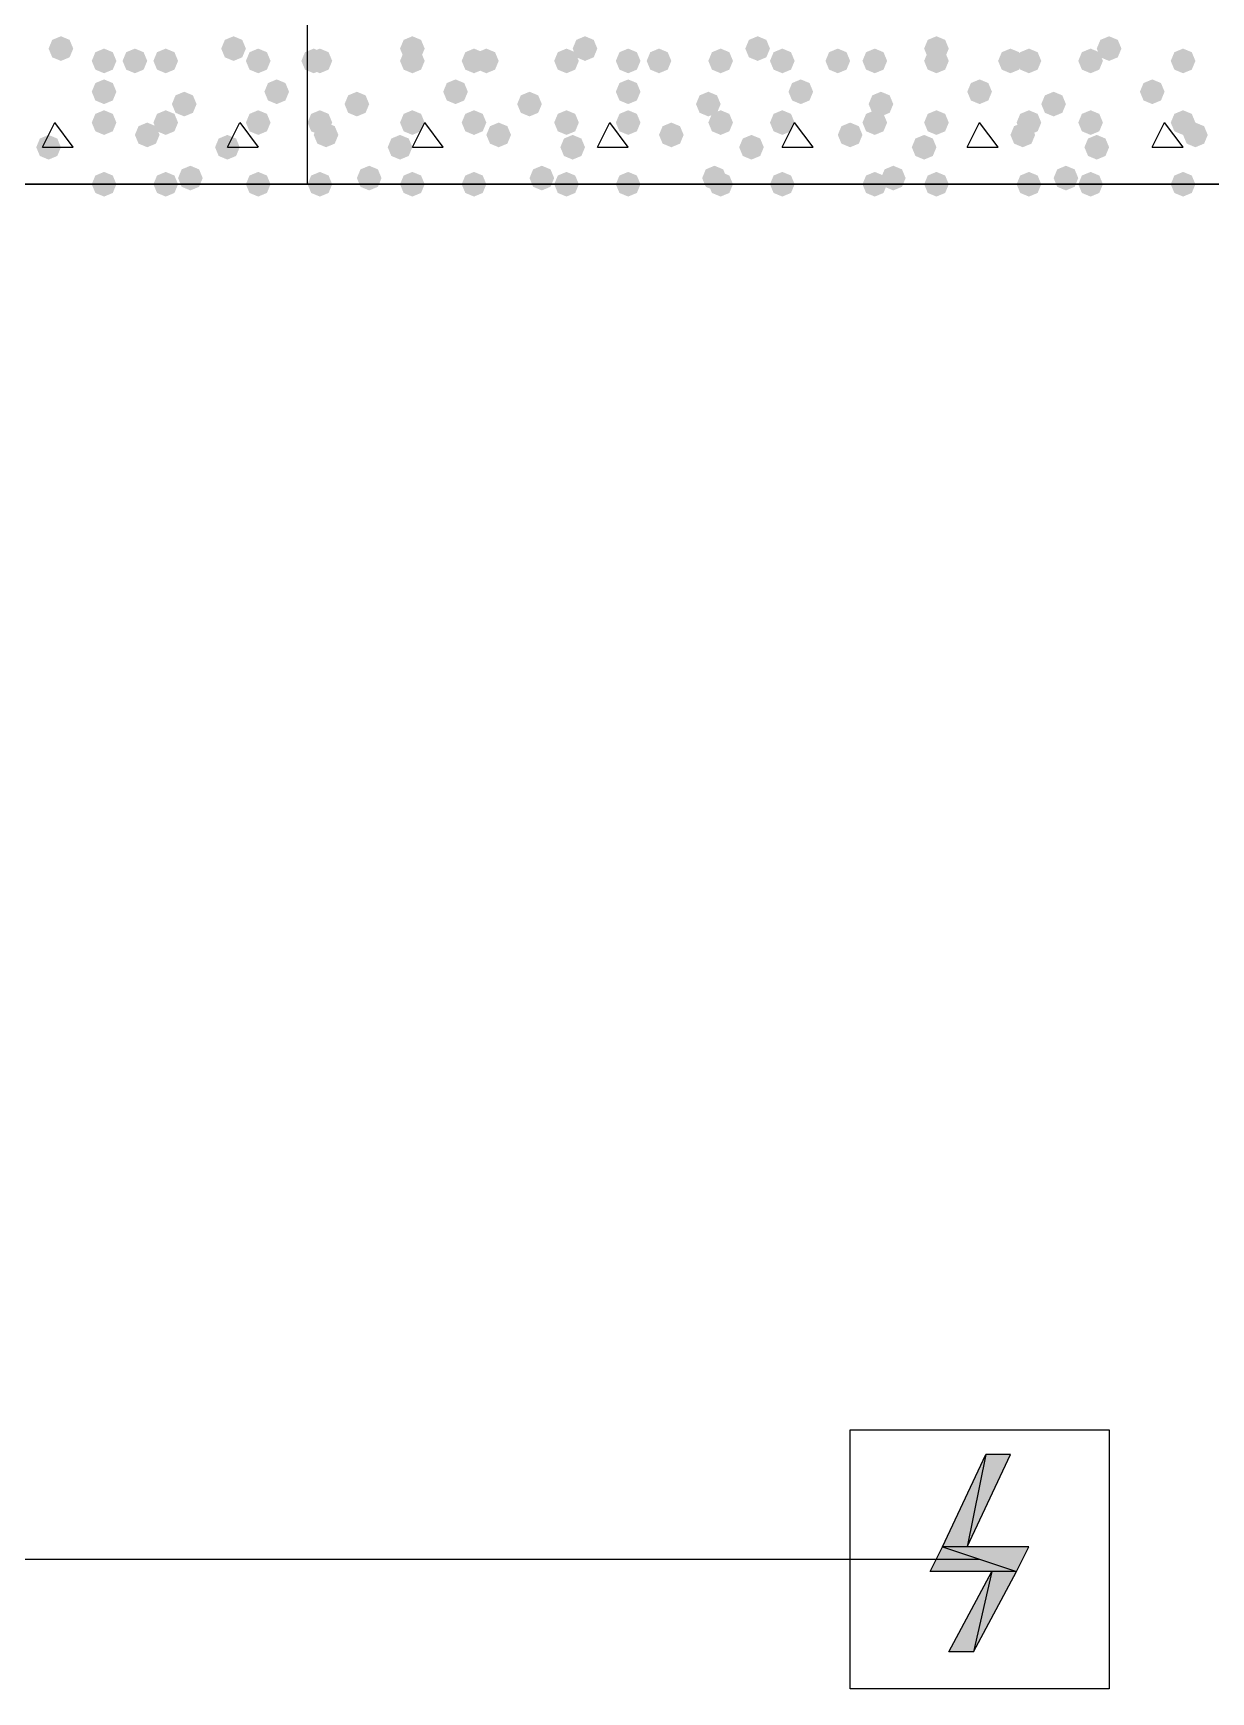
# Model space of a CAD drawing. Header units: millimetres. Extents: x 0 to 420, y 0 to 297.
# Drawn here: x 364.55 to 372.64, y 137.77 to 149.16 of the extents above; entities that cross this region are included whole.
import ezdxf

# ---------------------------------------------------------------- set-up
doc = ezdxf.new("R2010")
doc.units = ezdxf.units.MM
doc.layers.get('0').update_dxf_attribs({"linetype": 'CONTINUOUS'})

msp = doc.modelspace()

# ---------------------------------------------------------------- hatches: boundary and pattern name
at = {"true_color": 0x000007}
for points in [[(364.828667, 149.055667), (364.803796, 148.995871), (364.744, 148.971), (364.684204, 148.995871), (364.659333, 149.055667), (364.684204, 149.115462), (364.744, 149.140333), (364.803796, 149.115463)], [(366.014, 149.055667), (365.989129, 148.995871), (365.929333, 148.971), (365.869537, 148.995871), (365.844667, 149.055667), (365.869537, 149.115462), (365.929333, 149.140333), (365.989129, 149.115463)], [(365.125, 148.971), (365.100129, 148.911204), (365.040333, 148.886333), (364.980537, 148.911204), (364.955667, 148.971), (364.980537, 149.030796), (365.040333, 149.055667), (365.100129, 149.030796)], [(365.336667, 148.971), (365.311796, 148.911204), (365.252, 148.886333), (365.192204, 148.911204), (365.167333, 148.971), (365.192204, 149.030796), (365.252, 149.055667), (365.311796, 149.030796)], [(365.548333, 148.971), (365.523462, 148.911204), (365.463667, 148.886333), (365.403871, 148.911204), (365.379, 148.971), (365.403871, 149.030796), (365.463667, 149.055667), (365.523462, 149.030796)], [(366.183333, 148.971), (366.158462, 148.911204), (366.098667, 148.886333), (366.038871, 148.911204), (366.014, 148.971), (366.038871, 149.030796), (366.098667, 149.055667), (366.158462, 149.030796)], [(365.125, 148.759333), (365.100129, 148.699537), (365.040333, 148.674667), (364.980537, 148.699537), (364.955667, 148.759333), (364.980537, 148.819129), (365.040333, 148.844), (365.100129, 148.819129)], [(366.310333, 148.759333), (366.285462, 148.699537), (366.225667, 148.674667), (366.165871, 148.699537), (366.141, 148.759333), (366.165871, 148.819129), (366.225667, 148.844), (366.285462, 148.819129)], [(365.675333, 148.674667), (365.650463, 148.614871), (365.590667, 148.59), (365.530871, 148.614871), (365.506, 148.674667), (365.530871, 148.734462), (365.590667, 148.759333), (365.650462, 148.734463)], [(365.125, 148.547667), (365.100129, 148.487871), (365.040333, 148.463), (364.980537, 148.487871), (364.955667, 148.547667), (364.980537, 148.607462), (365.040333, 148.632333), (365.100129, 148.607463)], [(365.548333, 148.547667), (365.523462, 148.487871), (365.463667, 148.463), (365.403871, 148.487871), (365.379, 148.547667), (365.403871, 148.607462), (365.463667, 148.632333), (365.523462, 148.607463)], [(366.183333, 148.547667), (366.158462, 148.487871), (366.098667, 148.463), (366.038871, 148.487871), (366.014, 148.547667), (366.038871, 148.607462), (366.098667, 148.632333), (366.158462, 148.607463)], [(365.421333, 148.463), (365.396462, 148.403204), (365.336667, 148.378333), (365.276871, 148.403204), (365.252, 148.463), (365.276871, 148.522796), (365.336667, 148.547667), (365.396462, 148.522796)], [(364.744, 148.378333), (364.719129, 148.318537), (364.659333, 148.293667), (364.599538, 148.318537), (364.574667, 148.378333), (364.599537, 148.438129), (364.659333, 148.463), (364.719129, 148.438129)], [(365.971667, 148.378333), (365.946796, 148.318537), (365.887, 148.293667), (365.827204, 148.318537), (365.802333, 148.378333), (365.827204, 148.438129), (365.887, 148.463), (365.946796, 148.438129)], [(365.125, 148.124333), (365.100129, 148.064537), (365.040333, 148.039667), (364.980537, 148.064537), (364.955667, 148.124333), (364.980537, 148.184129), (365.040333, 148.209), (365.100129, 148.184129)], [(365.548333, 148.124333), (365.523462, 148.064537), (365.463667, 148.039667), (365.403871, 148.064537), (365.379, 148.124333), (365.403871, 148.184129), (365.463667, 148.209), (365.523462, 148.184129)], [(365.717667, 148.166667), (365.692796, 148.106871), (365.633, 148.082), (365.573204, 148.106871), (365.548333, 148.166667), (365.573204, 148.226462), (365.633, 148.251333), (365.692796, 148.226463)], [(366.183333, 148.124333), (366.158462, 148.064537), (366.098667, 148.039667), (366.038871, 148.064537), (366.014, 148.124333), (366.038871, 148.184129), (366.098667, 148.209), (366.158462, 148.184129)]]:
    msp.add_hatch(color=0, dxfattribs=at).paths.add_polyline_path(points, flags=0)
at = {"true_color": 0x000008}
for points in [[(367.241667, 149.055667), (367.216796, 148.995871), (367.157, 148.971), (367.097204, 148.995871), (367.072333, 149.055667), (367.097204, 149.115462), (367.157, 149.140333), (367.216796, 149.115463)], [(368.427, 149.055667), (368.402129, 148.995871), (368.342333, 148.971), (368.282537, 148.995871), (368.257667, 149.055667), (368.282537, 149.115462), (368.342333, 149.140333), (368.402129, 149.115463)], [(369.612333, 149.055667), (369.587462, 148.995871), (369.527667, 148.971), (369.467871, 148.995871), (369.443, 149.055667), (369.467871, 149.115462), (369.527667, 149.140333), (369.587462, 149.115463)], [(370.84, 149.055667), (370.815129, 148.995871), (370.755333, 148.971), (370.695538, 148.995871), (370.670667, 149.055667), (370.695537, 149.115462), (370.755333, 149.140333), (370.815129, 149.115463)], [(372.025333, 149.055667), (372.000463, 148.995871), (371.940667, 148.971), (371.880871, 148.995871), (371.856, 149.055667), (371.880871, 149.115462), (371.940667, 149.140333), (372.000462, 149.115463)], [(366.564333, 148.971), (366.539462, 148.911204), (366.479667, 148.886333), (366.419871, 148.911204), (366.395, 148.971), (366.419871, 149.030796), (366.479667, 149.055667), (366.539462, 149.030796)], [(366.606667, 148.971), (366.581796, 148.911204), (366.522, 148.886333), (366.462204, 148.911204), (366.437333, 148.971), (366.462204, 149.030796), (366.522, 149.055667), (366.581796, 149.030796)], [(367.241667, 148.971), (367.216796, 148.911204), (367.157, 148.886333), (367.097204, 148.911204), (367.072333, 148.971), (367.097204, 149.030796), (367.157, 149.055667), (367.216796, 149.030796)], [(367.665, 148.971), (367.640129, 148.911204), (367.580333, 148.886333), (367.520538, 148.911204), (367.495667, 148.971), (367.520537, 149.030796), (367.580333, 149.055667), (367.640129, 149.030796)], [(367.749667, 148.971), (367.724796, 148.911204), (367.665, 148.886333), (367.605204, 148.911204), (367.580333, 148.971), (367.605204, 149.030796), (367.665, 149.055667), (367.724796, 149.030796)], [(368.3, 148.971), (368.275129, 148.911204), (368.215333, 148.886333), (368.155538, 148.911204), (368.130667, 148.971), (368.155537, 149.030796), (368.215333, 149.055667), (368.275129, 149.030796)], [(368.723333, 148.971), (368.698463, 148.911204), (368.638667, 148.886333), (368.578871, 148.911204), (368.554, 148.971), (368.578871, 149.030796), (368.638667, 149.055667), (368.698462, 149.030796)], [(368.935, 148.971), (368.910129, 148.911204), (368.850333, 148.886333), (368.790538, 148.911204), (368.765667, 148.971), (368.790537, 149.030796), (368.850333, 149.055667), (368.910129, 149.030796)], [(369.358333, 148.971), (369.333463, 148.911204), (369.273667, 148.886333), (369.213871, 148.911204), (369.189, 148.971), (369.213871, 149.030796), (369.273667, 149.055667), (369.333462, 149.030796)], [(369.781667, 148.971), (369.756796, 148.911204), (369.697, 148.886333), (369.637204, 148.911204), (369.612333, 148.971), (369.637204, 149.030796), (369.697, 149.055667), (369.756796, 149.030796)], [(370.162667, 148.971), (370.137796, 148.911204), (370.078, 148.886333), (370.018204, 148.911204), (369.993333, 148.971), (370.018204, 149.030796), (370.078, 149.055667), (370.137796, 149.030796)], [(370.416667, 148.971), (370.391796, 148.911204), (370.332, 148.886333), (370.272204, 148.911204), (370.247333, 148.971), (370.272204, 149.030796), (370.332, 149.055667), (370.391796, 149.030796)], [(370.84, 148.971), (370.815129, 148.911204), (370.755333, 148.886333), (370.695538, 148.911204), (370.670667, 148.971), (370.695537, 149.030796), (370.755333, 149.055667), (370.815129, 149.030796)], [(371.348, 148.971), (371.323129, 148.911204), (371.263333, 148.886333), (371.203538, 148.911204), (371.178667, 148.971), (371.203537, 149.030796), (371.263333, 149.055667), (371.323129, 149.030796)], [(371.475, 148.971), (371.450129, 148.911204), (371.390333, 148.886333), (371.330537, 148.911204), (371.305667, 148.971), (371.330537, 149.030796), (371.390333, 149.055667), (371.450129, 149.030796)], [(371.898333, 148.971), (371.873462, 148.911204), (371.813667, 148.886333), (371.753871, 148.911204), (371.729, 148.971), (371.753871, 149.030796), (371.813667, 149.055667), (371.873462, 149.030796)], [(372.533333, 148.971), (372.508462, 148.911204), (372.448667, 148.886333), (372.388871, 148.911204), (372.364, 148.971), (372.388871, 149.030796), (372.448667, 149.055667), (372.508462, 149.030796)], [(372.533333, 148.971), (372.508462, 148.911204), (372.448667, 148.886333), (372.388871, 148.911204), (372.364, 148.971), (372.388871, 149.030796), (372.448667, 149.055667), (372.508462, 149.030796)], [(367.538, 148.759333), (367.513129, 148.699537), (367.453333, 148.674667), (367.393537, 148.699537), (367.368667, 148.759333), (367.393537, 148.819129), (367.453333, 148.844), (367.513129, 148.819129)], [(368.723333, 148.759333), (368.698463, 148.699537), (368.638667, 148.674667), (368.578871, 148.699537), (368.554, 148.759333), (368.578871, 148.819129), (368.638667, 148.844), (368.698462, 148.819129)], [(369.908667, 148.759333), (369.883796, 148.699537), (369.824, 148.674667), (369.764204, 148.699537), (369.739333, 148.759333), (369.764204, 148.819129), (369.824, 148.844), (369.883796, 148.819129)], [(371.136333, 148.759333), (371.111462, 148.699537), (371.051667, 148.674667), (370.991871, 148.699537), (370.967, 148.759333), (370.991871, 148.819129), (371.051667, 148.844), (371.111462, 148.819129)], [(372.321667, 148.759333), (372.296796, 148.699537), (372.237, 148.674667), (372.177204, 148.699537), (372.152333, 148.759333), (372.177204, 148.819129), (372.237, 148.844), (372.296796, 148.819129)], [(366.860667, 148.674667), (366.835796, 148.614871), (366.776, 148.59), (366.716204, 148.614871), (366.691333, 148.674667), (366.716204, 148.734462), (366.776, 148.759333), (366.835796, 148.734463)], [(368.046, 148.674667), (368.021129, 148.614871), (367.961333, 148.59), (367.901538, 148.614871), (367.876667, 148.674667), (367.901537, 148.734462), (367.961333, 148.759333), (368.021129, 148.734463)], [(369.273667, 148.674667), (369.248796, 148.614871), (369.189, 148.59), (369.129204, 148.614871), (369.104333, 148.674667), (369.129204, 148.734462), (369.189, 148.759333), (369.248796, 148.734463)], [(370.459, 148.674667), (370.434129, 148.614871), (370.374333, 148.59), (370.314537, 148.614871), (370.289667, 148.674667), (370.314537, 148.734462), (370.374333, 148.759333), (370.434129, 148.734463)], [(371.644333, 148.674667), (371.619462, 148.614871), (371.559667, 148.59), (371.499871, 148.614871), (371.475, 148.674667), (371.499871, 148.734462), (371.559667, 148.759333), (371.619462, 148.734463)], [(366.606667, 148.547667), (366.581796, 148.487871), (366.522, 148.463), (366.462204, 148.487871), (366.437333, 148.547667), (366.462204, 148.607462), (366.522, 148.632333), (366.581796, 148.607463)], [(367.241667, 148.547667), (367.216796, 148.487871), (367.157, 148.463), (367.097204, 148.487871), (367.072333, 148.547667), (367.097204, 148.607462), (367.157, 148.632333), (367.216796, 148.607463)], [(367.665, 148.547667), (367.640129, 148.487871), (367.580333, 148.463), (367.520538, 148.487871), (367.495667, 148.547667), (367.520537, 148.607462), (367.580333, 148.632333), (367.640129, 148.607463)], [(368.3, 148.547667), (368.275129, 148.487871), (368.215333, 148.463), (368.155538, 148.487871), (368.130667, 148.547667), (368.155537, 148.607462), (368.215333, 148.632333), (368.275129, 148.607463)], [(368.723333, 148.547667), (368.698463, 148.487871), (368.638667, 148.463), (368.578871, 148.487871), (368.554, 148.547667), (368.578871, 148.607462), (368.638667, 148.632333), (368.698462, 148.607463)], [(369.358333, 148.547667), (369.333463, 148.487871), (369.273667, 148.463), (369.213871, 148.487871), (369.189, 148.547667), (369.213871, 148.607462), (369.273667, 148.632333), (369.333462, 148.607463)], [(369.781667, 148.547667), (369.756796, 148.487871), (369.697, 148.463), (369.637204, 148.487871), (369.612333, 148.547667), (369.637204, 148.607462), (369.697, 148.632333), (369.756796, 148.607463)], [(370.416667, 148.547667), (370.391796, 148.487871), (370.332, 148.463), (370.272204, 148.487871), (370.247333, 148.547667), (370.272204, 148.607462), (370.332, 148.632333), (370.391796, 148.607463)], [(370.84, 148.547667), (370.815129, 148.487871), (370.755333, 148.463), (370.695538, 148.487871), (370.670667, 148.547667), (370.695537, 148.607462), (370.755333, 148.632333), (370.815129, 148.607463)], [(371.475, 148.547667), (371.450129, 148.487871), (371.390333, 148.463), (371.330537, 148.487871), (371.305667, 148.547667), (371.330537, 148.607462), (371.390333, 148.632333), (371.450129, 148.607463)], [(371.898333, 148.547667), (371.873462, 148.487871), (371.813667, 148.463), (371.753871, 148.487871), (371.729, 148.547667), (371.753871, 148.607462), (371.813667, 148.632333), (371.873462, 148.607463)], [(372.533333, 148.547667), (372.508462, 148.487871), (372.448667, 148.463), (372.388871, 148.487871), (372.364, 148.547667), (372.388871, 148.607462), (372.448667, 148.632333), (372.508462, 148.607463)], [(366.649, 148.463), (366.624129, 148.403204), (366.564333, 148.378333), (366.504537, 148.403204), (366.479667, 148.463), (366.504537, 148.522796), (366.564333, 148.547667), (366.624129, 148.522796)], [(367.834333, 148.463), (367.809463, 148.403204), (367.749667, 148.378333), (367.689871, 148.403204), (367.665, 148.463), (367.689871, 148.522796), (367.749667, 148.547667), (367.809462, 148.522796)], [(369.019667, 148.463), (368.994796, 148.403204), (368.935, 148.378333), (368.875204, 148.403204), (368.850333, 148.463), (368.875204, 148.522796), (368.935, 148.547667), (368.994796, 148.522796)], [(370.247333, 148.463), (370.222462, 148.403204), (370.162667, 148.378333), (370.102871, 148.403204), (370.078, 148.463), (370.102871, 148.522796), (370.162667, 148.547667), (370.222462, 148.522796)], [(371.432667, 148.463), (371.407796, 148.403204), (371.348, 148.378333), (371.288204, 148.403204), (371.263333, 148.463), (371.288204, 148.522796), (371.348, 148.547667), (371.407796, 148.522796)], [(372.618, 148.463), (372.593129, 148.403204), (372.533333, 148.378333), (372.473538, 148.403204), (372.448667, 148.463), (372.473537, 148.522796), (372.533333, 148.547667), (372.593129, 148.522796)], [(367.157, 148.378333), (367.132129, 148.318537), (367.072333, 148.293667), (367.012538, 148.318537), (366.987667, 148.378333), (367.012537, 148.438129), (367.072333, 148.463), (367.132129, 148.438129)], [(368.342333, 148.378333), (368.317462, 148.318537), (368.257667, 148.293667), (368.197871, 148.318537), (368.173, 148.378333), (368.197871, 148.438129), (368.257667, 148.463), (368.317462, 148.438129)], [(369.57, 148.378333), (369.545129, 148.318537), (369.485333, 148.293667), (369.425538, 148.318537), (369.400667, 148.378333), (369.425537, 148.438129), (369.485333, 148.463), (369.545129, 148.438129)], [(370.755333, 148.378333), (370.730462, 148.318537), (370.670667, 148.293667), (370.610871, 148.318537), (370.586, 148.378333), (370.610871, 148.438129), (370.670667, 148.463), (370.730462, 148.438129)], [(371.940667, 148.378333), (371.915796, 148.318537), (371.856, 148.293667), (371.796204, 148.318537), (371.771333, 148.378333), (371.796204, 148.438129), (371.856, 148.463), (371.915796, 148.438129)], [(366.606667, 148.124333), (366.581796, 148.064537), (366.522, 148.039667), (366.462204, 148.064537), (366.437333, 148.124333), (366.462204, 148.184129), (366.522, 148.209), (366.581796, 148.184129)], [(366.945333, 148.166667), (366.920462, 148.106871), (366.860667, 148.082), (366.800871, 148.106871), (366.776, 148.166667), (366.800871, 148.226462), (366.860667, 148.251333), (366.920462, 148.226463)], [(367.241667, 148.124333), (367.216796, 148.064537), (367.157, 148.039667), (367.097204, 148.064537), (367.072333, 148.124333), (367.097204, 148.184129), (367.157, 148.209), (367.216796, 148.184129)], [(367.665, 148.124333), (367.640129, 148.064537), (367.580333, 148.039667), (367.520538, 148.064537), (367.495667, 148.124333), (367.520537, 148.184129), (367.580333, 148.209), (367.640129, 148.184129)], [(368.130667, 148.166667), (368.105796, 148.106871), (368.046, 148.082), (367.986204, 148.106871), (367.961333, 148.166667), (367.986204, 148.226462), (368.046, 148.251333), (368.105796, 148.226463)], [(368.3, 148.124333), (368.275129, 148.064537), (368.215333, 148.039667), (368.155538, 148.064537), (368.130667, 148.124333), (368.155537, 148.184129), (368.215333, 148.209), (368.275129, 148.184129)], [(368.723333, 148.124333), (368.698463, 148.064537), (368.638667, 148.039667), (368.578871, 148.064537), (368.554, 148.124333), (368.578871, 148.184129), (368.638667, 148.209), (368.698462, 148.184129)], [(369.316, 148.166667), (369.291129, 148.106871), (369.231333, 148.082), (369.171538, 148.106871), (369.146667, 148.166667), (369.171537, 148.226462), (369.231333, 148.251333), (369.291129, 148.226463)], [(369.358333, 148.124333), (369.333463, 148.064537), (369.273667, 148.039667), (369.213871, 148.064537), (369.189, 148.124333), (369.213871, 148.184129), (369.273667, 148.209), (369.333462, 148.184129)], [(369.781667, 148.124333), (369.756796, 148.064537), (369.697, 148.039667), (369.637204, 148.064537), (369.612333, 148.124333), (369.637204, 148.184129), (369.697, 148.209), (369.756796, 148.184129)], [(370.416667, 148.124333), (370.391796, 148.064537), (370.332, 148.039667), (370.272204, 148.064537), (370.247333, 148.124333), (370.272204, 148.184129), (370.332, 148.209), (370.391796, 148.184129)], [(370.543667, 148.166667), (370.518796, 148.106871), (370.459, 148.082), (370.399204, 148.106871), (370.374333, 148.166667), (370.399204, 148.226462), (370.459, 148.251333), (370.518796, 148.226463)], [(370.84, 148.124333), (370.815129, 148.064537), (370.755333, 148.039667), (370.695538, 148.064537), (370.670667, 148.124333), (370.695537, 148.184129), (370.755333, 148.209), (370.815129, 148.184129)], [(371.475, 148.124333), (371.450129, 148.064537), (371.390333, 148.039667), (371.330537, 148.064537), (371.305667, 148.124333), (371.330537, 148.184129), (371.390333, 148.209), (371.450129, 148.184129)], [(371.729, 148.166667), (371.704129, 148.106871), (371.644333, 148.082), (371.584538, 148.106871), (371.559667, 148.166667), (371.584537, 148.226462), (371.644333, 148.251333), (371.704129, 148.226463)], [(371.898333, 148.124333), (371.873462, 148.064537), (371.813667, 148.039667), (371.753871, 148.064537), (371.729, 148.124333), (371.753871, 148.184129), (371.813667, 148.209), (371.873462, 148.184129)], [(372.533333, 148.124333), (372.508462, 148.064537), (372.448667, 148.039667), (372.388871, 148.064537), (372.364, 148.124333), (372.388871, 148.184129), (372.448667, 148.209), (372.508462, 148.184129)]]:
    msp.add_hatch(color=0, dxfattribs=at).paths.add_polyline_path(points, flags=0)
at = {"true_color": 0x000001}
h = msp.add_hatch(color=0, dxfattribs=at)
h.paths.add_polyline_path([(371.263334, 139.403666), (371.094, 139.403666), (370.967, 138.768666)], flags=0)
h.paths.add_polyline_path([(371.094, 139.403666), (370.967, 138.768666), (370.797667, 138.768666)], flags=0)
h = msp.add_hatch(color=0, dxfattribs=at)
h.paths.add_polyline_path([(371.390334, 138.768666), (370.797667, 138.768666), (371.305667, 138.599333)], flags=0)
h.paths.add_polyline_path([(370.797667, 138.768666), (371.305667, 138.599333), (370.713, 138.599333)], flags=0)
h = msp.add_hatch(color=0, dxfattribs=at)
h.paths.add_polyline_path([(371.305667, 138.599333), (371.136334, 138.599333), (371.009334, 138.048999)], flags=0)
h.paths.add_polyline_path([(371.136334, 138.599333), (371.009334, 138.048999), (370.84, 138.048999)], flags=0)

# ---------------------------------------------------------------- linework, layer by layer
at = {"color": 0, "true_color": 0x000001}
msp.add_lwpolyline([(371.051667, 174.116999), (40.005002, 174.116999), (40.005002, 138.683999), (371.051667, 138.683999)], dxfattribs=at)
at = {"color": 0, "true_color": 0x000007}
msp.add_lwpolyline([(364.320667, 150.241), (364.320667, 148.124333), (366.437333, 148.124333), (366.437333, 150.241)], close=True, dxfattribs=at)
for points in [[(364.617, 148.378333), (364.701667, 148.547667)], [(364.828667, 148.378333), (364.701667, 148.547667)], [(365.887, 148.378333), (365.971667, 148.547667), (366.098667, 148.378333)], [(364.617, 148.378333), (364.828667, 148.378333)], [(365.887, 148.378333), (366.098667, 148.378333)], [(366.437333, 148.124333), (378.46, 148.124333)], [(370.162667, 139.572999), (371.940667, 139.572999)]]:
    msp.add_lwpolyline(points, dxfattribs=at)
at = {"color": 0, "true_color": 0x000008}
for points in [[(367.157, 148.378333), (367.241667, 148.547667)], [(367.368667, 148.378333), (367.241667, 148.547667)], [(368.427, 148.378333), (368.511667, 148.547667)], [(368.638667, 148.378333), (368.511667, 148.547667)], [(369.697, 148.378333), (369.781667, 148.547667)], [(369.908667, 148.378333), (369.781667, 148.547667)], [(370.967, 148.378333), (371.051667, 148.547667)], [(371.178667, 148.378333), (371.051667, 148.547667)], [(372.237, 148.378333), (372.321667, 148.547667)], [(372.448667, 148.378333), (372.321667, 148.547667)], [(367.157, 148.378333), (367.368667, 148.378333)], [(368.427, 148.378333), (368.638667, 148.378333)], [(369.697, 148.378333), (369.908667, 148.378333)], [(370.967, 148.378333), (371.178667, 148.378333)], [(372.237, 148.378333), (372.448667, 148.378333)]]:
    msp.add_lwpolyline(points, dxfattribs=at)
at = {"color": 0, "true_color": 0x0000fd}
msp.add_lwpolyline([(215.984667, 129.032), (378.46, 129.032), (378.46, 148.124333), (34.459333, 148.124333), (34.459333, 129.032), (196.934667, 129.032), (196.934667, 107.865333), (215.984667, 107.865333)], close=True, dxfattribs=at)
at = {"color": 0, "true_color": 0x000001}
for points in [[(371.940667, 137.794999), (370.162667, 137.794999), (370.162667, 139.572999), (371.940667, 139.572999)], [(371.094, 139.403666), (370.967, 138.768666), (370.797667, 138.768666)], [(371.263334, 139.403666), (371.094, 139.403666), (370.967, 138.768666)], [(370.797667, 138.768666), (371.305667, 138.599333), (370.713, 138.599333)], [(371.390334, 138.768666), (370.797667, 138.768666), (371.305667, 138.599333)], [(371.136334, 138.599333), (371.009334, 138.048999), (370.84, 138.048999)], [(371.305667, 138.599333), (371.136334, 138.599333), (371.009334, 138.048999)]]:
    msp.add_lwpolyline(points, close=True, dxfattribs=at)

doc.saveas('drawing.dxf')
